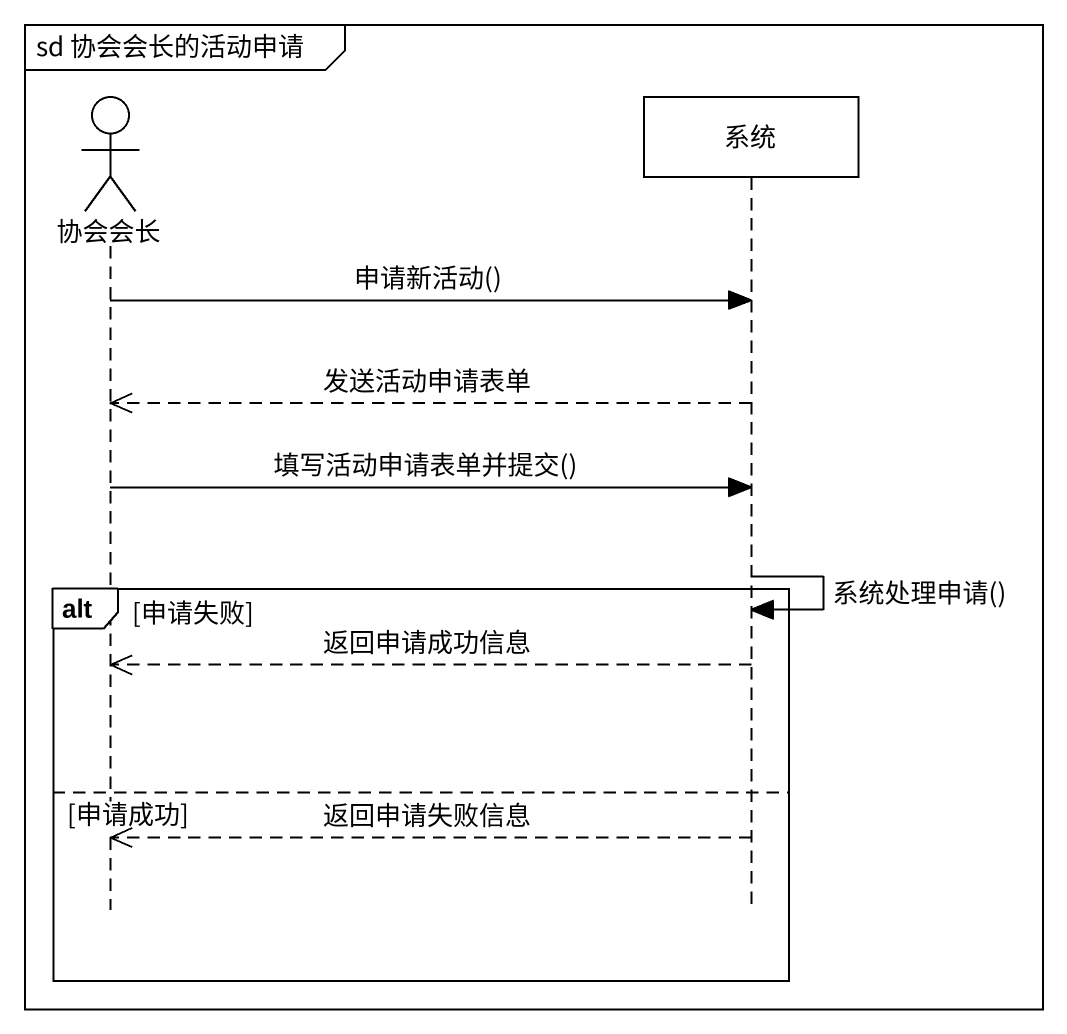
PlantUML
@startuml
mainframe sd 协会会长的活动申请
hide footbox
actor 协会会长
participant 系统

协会会长 -> 系统 : 申请新活动()
系统 -->> 协会会长 : 发送活动申请表单
协会会长 -> 系统 : 填写活动申请表单并提交()
系统 -> 系统 : 系统处理申请()
alt 申请失败
  系统 -->> 协会会长 : 返回申请成功信息
else 申请成功
  系统 -->> 协会会长 : 返回申请失败信息
end
@enduml
